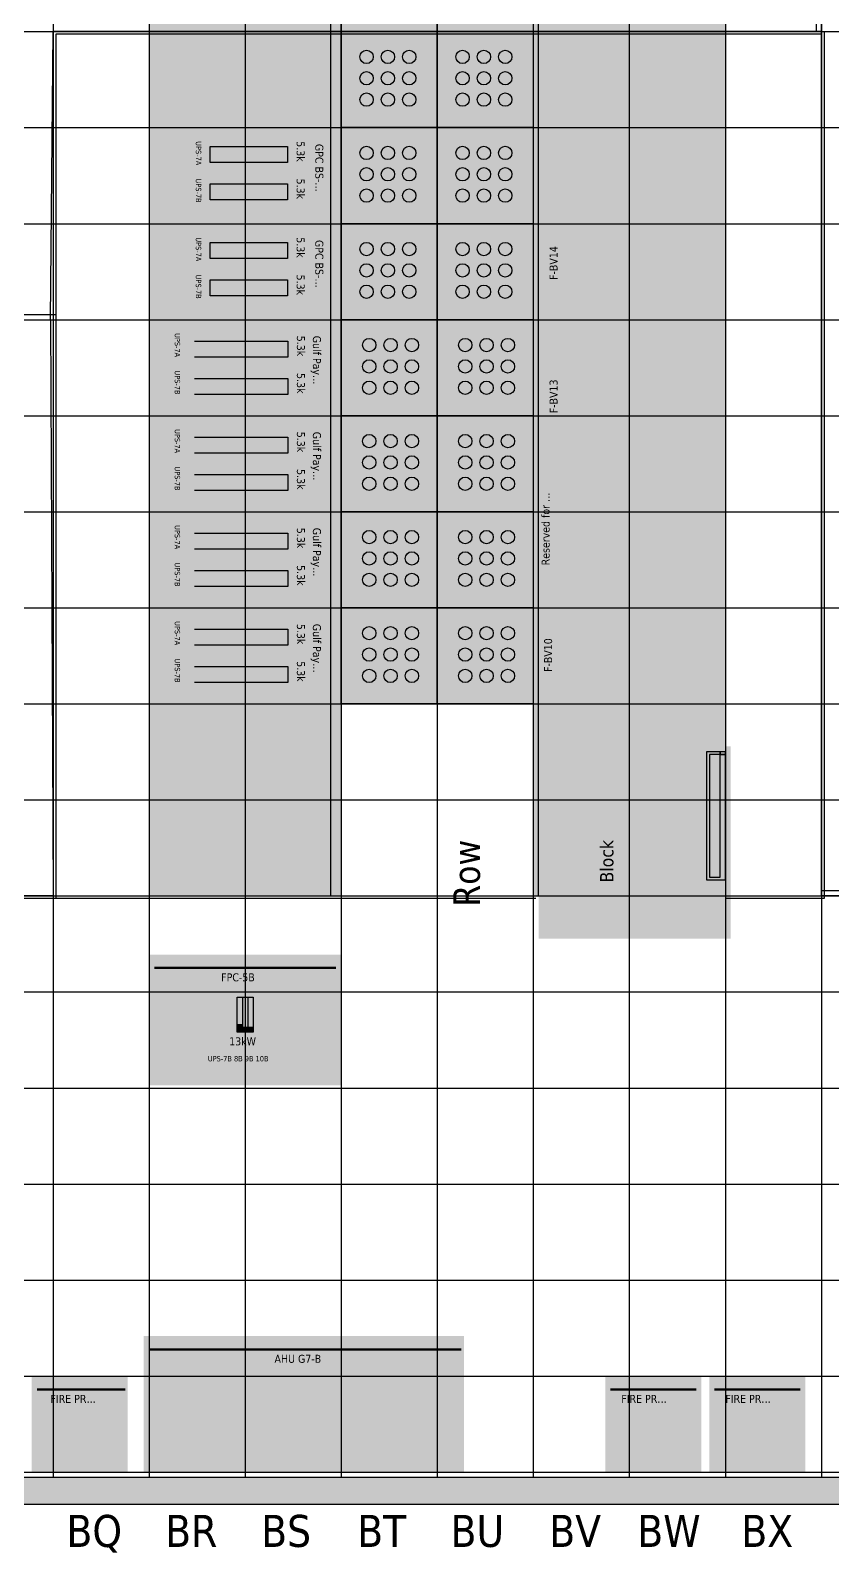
# Model space of a CAD drawing. Header units: millimetres. Extents: x -618 to 58287, y -23922 to -2396.
# Drawn here: x 25058 to 30070, y -23902 to -14393 of the extents above; entities that cross this region are included whole.
import ezdxf

# ---------------------------------------------------------------- set-up
doc = ezdxf.new("R2010")
doc.units = ezdxf.units.MM
doc.header["$MEASUREMENT"] = 0
for name, color, linetype, true_color in [('Background', 7, 'Continuous', 0xffffff), ('Equipment', 7, 'Continuous', 0xffffff), ('Names', 7, 'Continuous', 0xffffff), ('Power', 7, 'Continuous', 0xffffff), ('Room fixture', 7, 'Continuous', 0xffffff), ('Room shape', 7, 'Continuous', 0xc0c0c0), ('Rows', 7, 'Continuous', 0xffffff), ('Tile grid', 7, 'Continuous', 0xafafaf), ('Walls and cages', 7, 'Continuous', 0xffffff)]:
    doc.layers.add(name, color=color, linetype=linetype, true_color=true_color)
doc.styles.add('Tahoma#false#false', font='tahoma.ttf', dxfattribs={"height": 0.2})

msp = doc.modelspace()

# ---------------------------------------------------------------- linework, layer by layer
at = {"layer": 'Background', "lineweight": -3, "transparency": 33554687}
for points in [[(25931.7, -14985), (27015, -14985), (27015, -15585)], [(27015, -15585), (25931.7, -15585), (25931.7, -14985)], [(29318.3, -16151.7), (28235, -16151.7), (28235, -15351.7)], [(28235, -15351.7), (29318.3, -15351.7), (29318.3, -16151.7)], [(25931.7, -15585), (27015, -15585), (27015, -16185)], [(27015, -16185), (25931.7, -16185), (25931.7, -15585)], [(25800, -16200), (27000, -16200), (27000, -16800)], [(27000, -16800), (25800, -16800), (25800, -16200)], [(29318.7, -16984.7), (28235.3, -16984.7), (28235.3, -16184.7)], [(28235.3, -16184.7), (29318.7, -16184.7), (29318.7, -16984.7)], [(25800, -16800), (27000, -16800), (27000, -17400)], [(27000, -17400), (25800, -17400), (25800, -16800)], [(29268.7, -17784.7), (28185.3, -17784.7), (28185.3, -16984.7)], [(28185.3, -16984.7), (29268.7, -16984.7), (29268.7, -17784.7)], [(25800, -17400), (27000, -17400), (27000, -18000)], [(27000, -18000), (25800, -18000), (25800, -17400)], [(29284.3, -18601), (28201, -18601), (28201, -17801)], [(28201, -17801), (29284.3, -17801), (29284.3, -18601)], [(25800, -18000), (27000, -18000), (27000, -18600)], [(27000, -18600), (25800, -18600), (25800, -18000)], [(25800, -20983.3), (25800, -20166.7), (27000, -20166.7)], [(27000, -20166.7), (27000, -20983.3), (25800, -20983.3)], [(25766.7, -23400), (25766.7, -22550), (27766.7, -22550)], [(27766.7, -22550), (27766.7, -23400), (25766.7, -23400)], [(25066.7, -23400), (25066.7, -22800), (25666.7, -22800)], [(25666.7, -22800), (25666.7, -23400), (25066.7, -23400)], [(28650, -23400), (28650, -22800), (29250, -22800)], [(29250, -22800), (29250, -23400), (28650, -23400)], [(29300, -23400), (29300, -22800), (29900, -22800)], [(29900, -22800), (29900, -23400), (29300, -23400)]]:
    msp.add_solid(points, dxfattribs=at)
at = {"layer": 'Equipment', "color": 72, "lineweight": 50, "true_color": 0x67cb33, "transparency": 33554687}
msp.add_line((25833.3, -20250), (26966.7, -20250), dxfattribs=at)
at = {"layer": 'Equipment', "color": 153, "lineweight": 50, "true_color": 0x3e99df, "transparency": 33554687}
msp.add_line((25800, -22633.3), (27750, -22633.3), dxfattribs=at)
at = {"layer": 'Equipment', "color": 1, "lineweight": 50, "true_color": 0xe60000, "transparency": 33554687}
for p, q in [((25100, -22883.3), (25650, -22883.3)), ((28683.3, -22883.3), (29216.7, -22883.3)), ((29333.3, -22883.3), (29866.7, -22883.3))]:
    msp.add_line(p, q, dxfattribs=at)
at = {"layer": 'Equipment', "color": 9, "lineweight": 50, "true_color": 0xc0c0c0, "transparency": 33554687}
for points in [[(25998.3, -15518.3), (25931.7, -15585), (25931.7, -14985)], [(25998.3, -15051.7), (25998.3, -15518.3), (25931.7, -14985)], [(26948.3, -15051.7), (25998.3, -15051.7), (25931.7, -14985)], [(25931.7, -14985), (27015, -14985), (26948.3, -15051.7)], [(27015, -14985), (27015, -15585), (26948.3, -15518.3)], [(27015, -14985), (26948.3, -15518.3), (26948.3, -15051.7)], [(27015, -15585), (25931.7, -15585), (25998.3, -15518.3)], [(25998.3, -16118.3), (25931.7, -16185), (25931.7, -15585)], [(25998.3, -15651.7), (25998.3, -16118.3), (25931.7, -15585)], [(26948.3, -15651.7), (25998.3, -15651.7), (25931.7, -15585)], [(25931.7, -15585), (27015, -15585), (26948.3, -15651.7)], [(25998.3, -15518.3), (26948.3, -15518.3), (27015, -15585)], [(27015, -15585), (27015, -16185), (26948.3, -16118.3)], [(27015, -15585), (26948.3, -16118.3), (26948.3, -15651.7)], [(27015, -16185), (25931.7, -16185), (25998.3, -16118.3)], [(25998.3, -16118.3), (26948.3, -16118.3), (27015, -16185)], [(25866.7, -16733.3), (25800, -16800), (25800, -16200)], [(25866.7, -16266.7), (25866.7, -16733.3), (25800, -16200)], [(26933.3, -16266.7), (25866.7, -16266.7), (25800, -16200)], [(25800, -16200), (27000, -16200), (26933.3, -16266.7)], [(27000, -16200), (27000, -16800), (26933.3, -16733.3)], [(27000, -16200), (26933.3, -16733.3), (26933.3, -16266.7)], [(27000, -16800), (25800, -16800), (25866.7, -16733.3)], [(25866.7, -16733.3), (26933.3, -16733.3), (27000, -16800)], [(25866.7, -17333.3), (25800, -17400), (25800, -16800)], [(25866.7, -16866.7), (25866.7, -17333.3), (25800, -16800)], [(26933.3, -16866.7), (25866.7, -16866.7), (25800, -16800)], [(25800, -16800), (27000, -16800), (26933.3, -16866.7)], [(27000, -16800), (27000, -17400), (26933.3, -17333.3)], [(27000, -16800), (26933.3, -17333.3), (26933.3, -16866.7)], [(27000, -17400), (25800, -17400), (25866.7, -17333.3)], [(25866.7, -17933.3), (25800, -18000), (25800, -17400)], [(25866.7, -17466.7), (25866.7, -17933.3), (25800, -17400)], [(26933.3, -17466.7), (25866.7, -17466.7), (25800, -17400)], [(25800, -17400), (27000, -17400), (26933.3, -17466.7)], [(25866.7, -17333.3), (26933.3, -17333.3), (27000, -17400)], [(27000, -17400), (27000, -18000), (26933.3, -17933.3)], [(27000, -17400), (26933.3, -17933.3), (26933.3, -17466.7)], [(27000, -18000), (25800, -18000), (25866.7, -17933.3)], [(25866.7, -17933.3), (26933.3, -17933.3), (27000, -18000)], [(25866.7, -18533.3), (25800, -18600), (25800, -18000)], [(25866.7, -18066.7), (25866.7, -18533.3), (25800, -18000)], [(26933.3, -18066.7), (25866.7, -18066.7), (25800, -18000)], [(25800, -18000), (27000, -18000), (26933.3, -18066.7)], [(27000, -18000), (27000, -18600), (26933.3, -18533.3)], [(27000, -18000), (26933.3, -18533.3), (26933.3, -18066.7)], [(27000, -18600), (25800, -18600), (25866.7, -18533.3)], [(25866.7, -18533.3), (26933.3, -18533.3), (27000, -18600)]]:
    msp.add_solid(points, dxfattribs=at)
at = {"layer": 'Equipment', "color": 18, "lineweight": -3, "true_color": 0x000000, "transparency": 33554687}
for points in [[(25948.3, -15568.3), (25931.7, -15585), (25931.7, -14985)], [(25948.3, -15001.7), (25948.3, -15568.3), (25931.7, -14985)], [(26998.3, -15001.7), (25948.3, -15001.7), (25931.7, -14985)], [(25931.7, -14985), (27015, -14985), (26998.3, -15001.7)], [(27015, -14985), (27015, -15585), (26998.3, -15568.3)], [(27015, -14985), (26998.3, -15568.3), (26998.3, -15001.7)], [(29301.7, -15368.3), (28251.7, -15368.3), (28235, -15351.7)], [(28235, -15351.7), (29318.3, -15351.7), (29301.7, -15368.3)], [(28235, -16151.7), (28235, -15351.7), (28251.7, -15368.3)], [(28235, -16151.7), (28251.7, -15368.3), (28251.7, -16135)], [(29301.7, -15368.3), (29318.3, -15351.7), (29318.3, -16151.7)], [(29301.7, -16135), (29301.7, -15368.3), (29318.3, -16151.7)], [(27015, -15585), (25931.7, -15585), (25948.3, -15568.3)], [(25948.3, -16168.3), (25931.7, -16185), (25931.7, -15585)], [(25948.3, -15601.7), (25948.3, -16168.3), (25931.7, -15585)], [(26998.3, -15601.7), (25948.3, -15601.7), (25931.7, -15585)], [(25931.7, -15585), (27015, -15585), (26998.3, -15601.7)], [(25948.3, -15568.3), (26998.3, -15568.3), (27015, -15585)], [(27015, -15585), (27015, -16185), (26998.3, -16168.3)], [(27015, -15585), (26998.3, -16168.3), (26998.3, -15601.7)], [(29318.3, -16151.7), (28235, -16151.7), (28251.7, -16135)], [(28251.7, -16135), (29301.7, -16135), (29318.3, -16151.7)], [(25816.7, -16783.3), (25800, -16800), (25800, -16200)], [(25816.7, -16216.7), (25816.7, -16783.3), (25800, -16200)], [(26983.3, -16216.7), (25816.7, -16216.7), (25800, -16200)], [(25800, -16200), (27000, -16200), (26983.3, -16216.7)], [(27015, -16185), (25931.7, -16185), (25948.3, -16168.3)], [(25948.3, -16168.3), (26998.3, -16168.3), (27015, -16185)], [(27000, -16200), (27000, -16800), (26983.3, -16783.3)], [(27000, -16200), (26983.3, -16783.3), (26983.3, -16216.7)], [(29302, -16201.3), (28252, -16201.3), (28235.3, -16184.7)], [(28235.3, -16184.7), (29318.7, -16184.7), (29302, -16201.3)], [(28235.3, -16984.7), (28235.3, -16184.7), (28252, -16201.3)], [(28235.3, -16984.7), (28252, -16201.3), (28252, -16968)], [(29302, -16201.3), (29318.7, -16184.7), (29318.7, -16984.7)], [(29302, -16968), (29302, -16201.3), (29318.7, -16984.7)], [(27000, -16800), (25800, -16800), (25816.7, -16783.3)], [(25816.7, -17383.3), (25800, -17400), (25800, -16800)], [(25816.7, -16816.7), (25816.7, -17383.3), (25800, -16800)], [(26983.3, -16816.7), (25816.7, -16816.7), (25800, -16800)], [(25800, -16800), (27000, -16800), (26983.3, -16816.7)], [(25816.7, -16783.3), (26983.3, -16783.3), (27000, -16800)], [(27000, -16800), (27000, -17400), (26983.3, -17383.3)], [(27000, -16800), (26983.3, -17383.3), (26983.3, -16816.7)], [(29252, -17001.3), (28202, -17001.3), (28185.3, -16984.7)], [(28185.3, -16984.7), (29268.7, -16984.7), (29252, -17001.3)], [(28185.3, -17784.7), (28185.3, -16984.7), (28202, -17001.3)], [(28185.3, -17784.7), (28202, -17001.3), (28202, -17768)], [(29318.7, -16984.7), (28235.3, -16984.7), (28252, -16968)], [(28252, -16968), (29302, -16968), (29318.7, -16984.7)], [(29252, -17001.3), (29268.7, -16984.7), (29268.7, -17784.7)], [(29252, -17768), (29252, -17001.3), (29268.7, -17784.7)], [(27000, -17400), (25800, -17400), (25816.7, -17383.3)], [(25816.7, -17983.3), (25800, -18000), (25800, -17400)], [(25816.7, -17416.7), (25816.7, -17983.3), (25800, -17400)], [(26983.3, -17416.7), (25816.7, -17416.7), (25800, -17400)], [(25800, -17400), (27000, -17400), (26983.3, -17416.7)], [(25816.7, -17383.3), (26983.3, -17383.3), (27000, -17400)], [(27000, -17400), (27000, -18000), (26983.3, -17983.3)], [(27000, -17400), (26983.3, -17983.3), (26983.3, -17416.7)], [(29268.7, -17784.7), (28185.3, -17784.7), (28202, -17768)], [(28202, -17768), (29252, -17768), (29268.7, -17784.7)], [(29267.7, -17817.7), (28217.7, -17817.7), (28201, -17801)], [(28201, -17801), (29284.3, -17801), (29267.7, -17817.7)], [(28201, -18601), (28201, -17801), (28217.7, -17817.7)], [(28201, -18601), (28217.7, -17817.7), (28217.7, -18584.3)], [(29267.7, -17817.7), (29284.3, -17801), (29284.3, -18601)], [(29267.7, -18584.3), (29267.7, -17817.7), (29284.3, -18601)], [(27000, -18000), (25800, -18000), (25816.7, -17983.3)], [(25816.7, -18583.3), (25800, -18600), (25800, -18000)], [(25816.7, -18016.7), (25816.7, -18583.3), (25800, -18000)], [(26983.3, -18016.7), (25816.7, -18016.7), (25800, -18000)], [(25800, -18000), (27000, -18000), (26983.3, -18016.7)], [(25816.7, -17983.3), (26983.3, -17983.3), (27000, -18000)], [(27000, -18000), (27000, -18600), (26983.3, -18583.3)], [(27000, -18000), (26983.3, -18583.3), (26983.3, -18016.7)], [(27000, -18600), (25800, -18600), (25816.7, -18583.3)], [(25816.7, -18583.3), (26983.3, -18583.3), (27000, -18600)], [(29284.3, -18601), (28201, -18601), (28217.7, -18584.3)], [(28217.7, -18584.3), (29267.7, -18584.3), (29284.3, -18601)], [(25800, -20166.7), (27000, -20166.7), (26983.3, -20183.3)], [(25800, -20166.7), (26983.3, -20183.3), (25816.7, -20183.3)], [(25800, -20983.3), (25800, -20166.7), (25816.7, -20183.3)], [(25816.7, -20183.3), (25816.7, -20966.7), (25800, -20983.3)], [(26983.3, -20966.7), (26983.3, -20183.3), (27000, -20166.7)], [(27000, -20166.7), (27000, -20983.3), (26983.3, -20966.7)], [(26983.3, -20966.7), (27000, -20983.3), (25800, -20983.3)], [(25816.7, -20966.7), (26983.3, -20966.7), (25800, -20983.3)], [(25766.7, -22550), (27766.7, -22550), (27750, -22566.7)], [(25766.7, -22550), (27750, -22566.7), (25783.3, -22566.7)], [(25766.7, -23400), (25766.7, -22550), (25783.3, -22566.7)], [(25783.3, -22566.7), (25783.3, -23383.3), (25766.7, -23400)], [(27750, -23383.3), (27750, -22566.7), (27766.7, -22550)], [(27766.7, -22550), (27766.7, -23400), (27750, -23383.3)], [(25066.7, -22800), (25666.7, -22800), (25650, -22816.7)], [(25066.7, -22800), (25650, -22816.7), (25083.3, -22816.7)], [(25066.7, -23400), (25066.7, -22800), (25083.3, -22816.7)], [(25083.3, -22816.7), (25083.3, -23383.3), (25066.7, -23400)], [(25650, -23383.3), (25650, -22816.7), (25666.7, -22800)], [(25666.7, -22800), (25666.7, -23400), (25650, -23383.3)], [(28650, -22800), (29250, -22800), (29233.3, -22816.7)], [(28650, -22800), (29233.3, -22816.7), (28666.7, -22816.7)], [(28650, -23400), (28650, -22800), (28666.7, -22816.7)], [(28666.7, -22816.7), (28666.7, -23383.3), (28650, -23400)], [(29233.3, -23383.3), (29233.3, -22816.7), (29250, -22800)], [(29250, -22800), (29250, -23400), (29233.3, -23383.3)], [(29300, -22800), (29900, -22800), (29883.3, -22816.7)], [(29300, -22800), (29883.3, -22816.7), (29316.7, -22816.7)], [(29300, -23400), (29300, -22800), (29316.7, -22816.7)], [(29316.7, -22816.7), (29316.7, -23383.3), (29300, -23400)], [(29883.3, -23383.3), (29883.3, -22816.7), (29900, -22800)], [(29900, -22800), (29900, -23400), (29883.3, -23383.3)], [(25650, -23383.3), (25666.7, -23400), (25066.7, -23400)], [(25083.3, -23383.3), (25650, -23383.3), (25066.7, -23400)], [(27750, -23383.3), (27766.7, -23400), (25766.7, -23400)], [(25783.3, -23383.3), (27750, -23383.3), (25766.7, -23400)], [(29233.3, -23383.3), (29250, -23400), (28650, -23400)], [(28666.7, -23383.3), (29233.3, -23383.3), (28650, -23400)], [(29883.3, -23383.3), (29900, -23400), (29300, -23400)], [(29316.7, -23383.3), (29883.3, -23383.3), (29300, -23400)]]:
    msp.add_solid(points, dxfattribs=at)
at = {"layer": 'Equipment', "color": 21, "lineweight": 50, "true_color": 0xf49191, "transparency": 33554687}
for points in [[(29251.7, -15418.3), (28301.7, -15418.3), (28235, -15351.7)], [(28235, -15351.7), (29318.3, -15351.7), (29251.7, -15418.3)], [(28235, -16151.7), (28235, -15351.7), (28301.7, -15418.3)], [(29251.7, -15418.3), (29318.3, -15351.7), (29318.3, -16151.7)], [(28235, -16151.7), (28301.7, -15418.3), (28301.7, -16085)], [(29251.7, -16085), (29251.7, -15418.3), (29318.3, -16151.7)], [(29318.3, -16151.7), (28235, -16151.7), (28301.7, -16085)], [(28301.7, -16085), (29251.7, -16085), (29318.3, -16151.7)], [(29252, -16251.3), (28302, -16251.3), (28235.3, -16184.7)], [(28235.3, -16184.7), (29318.7, -16184.7), (29252, -16251.3)], [(28235.3, -16984.7), (28235.3, -16184.7), (28302, -16251.3)], [(28235.3, -16984.7), (28302, -16251.3), (28302, -16918)], [(29252, -16251.3), (29318.7, -16184.7), (29318.7, -16984.7)], [(29252, -16918), (29252, -16251.3), (29318.7, -16984.7)], [(29318.7, -16984.7), (28235.3, -16984.7), (28302, -16918)], [(28302, -16918), (29252, -16918), (29318.7, -16984.7)], [(29202, -17051.3), (28252, -17051.3), (28185.3, -16984.7)], [(28185.3, -16984.7), (29268.7, -16984.7), (29202, -17051.3)], [(28185.3, -17784.7), (28185.3, -16984.7), (28252, -17051.3)], [(29202, -17051.3), (29268.7, -16984.7), (29268.7, -17784.7)], [(28185.3, -17784.7), (28252, -17051.3), (28252, -17718)], [(29202, -17718), (29202, -17051.3), (29268.7, -17784.7)], [(29268.7, -17784.7), (28185.3, -17784.7), (28252, -17718)], [(28252, -17718), (29202, -17718), (29268.7, -17784.7)], [(29217.7, -17867.7), (28267.7, -17867.7), (28201, -17801)], [(28201, -17801), (29284.3, -17801), (29217.7, -17867.7)], [(28201, -18601), (28201, -17801), (28267.7, -17867.7)], [(28201, -18601), (28267.7, -17867.7), (28267.7, -18534.3)], [(29217.7, -17867.7), (29284.3, -17801), (29284.3, -18601)], [(29217.7, -18534.3), (29217.7, -17867.7), (29284.3, -18601)], [(29284.3, -18601), (28201, -18601), (28267.7, -18534.3)], [(28267.7, -18534.3), (29217.7, -18534.3), (29284.3, -18601)], [(25066.7, -22800), (25666.7, -22800), (25600, -22866.7)], [(25066.7, -22800), (25600, -22866.7), (25133.3, -22866.7)], [(25066.7, -23400), (25066.7, -22800), (25133.3, -22866.7)], [(25600, -23333.3), (25600, -22866.7), (25666.7, -22800)], [(25666.7, -22800), (25666.7, -23400), (25600, -23333.3)], [(28650, -22800), (29250, -22800), (29183.3, -22866.7)], [(28650, -22800), (29183.3, -22866.7), (28716.7, -22866.7)], [(28650, -23400), (28650, -22800), (28716.7, -22866.7)], [(29183.3, -23333.3), (29183.3, -22866.7), (29250, -22800)], [(29250, -22800), (29250, -23400), (29183.3, -23333.3)], [(29300, -22800), (29900, -22800), (29833.3, -22866.7)], [(29300, -22800), (29833.3, -22866.7), (29366.7, -22866.7)], [(29300, -23400), (29300, -22800), (29366.7, -22866.7)], [(29833.3, -23333.3), (29833.3, -22866.7), (29900, -22800)], [(29900, -22800), (29900, -23400), (29833.3, -23333.3)], [(25133.3, -22866.7), (25133.3, -23333.3), (25066.7, -23400)], [(28716.7, -22866.7), (28716.7, -23333.3), (28650, -23400)], [(29366.7, -22866.7), (29366.7, -23333.3), (29300, -23400)], [(25600, -23333.3), (25666.7, -23400), (25066.7, -23400)], [(25133.3, -23333.3), (25600, -23333.3), (25066.7, -23400)], [(29183.3, -23333.3), (29250, -23400), (28650, -23400)], [(28716.7, -23333.3), (29183.3, -23333.3), (28650, -23400)], [(29833.3, -23333.3), (29900, -23400), (29300, -23400)], [(29366.7, -23333.3), (29833.3, -23333.3), (29300, -23400)]]:
    msp.add_solid(points, dxfattribs=at)
at = {"layer": 'Equipment', "color": 71, "lineweight": 50, "true_color": 0xbde8a7, "transparency": 33554687}
for points in [[(25800, -20166.7), (27000, -20166.7), (26933.3, -20233.3)], [(25800, -20166.7), (26933.3, -20233.3), (25866.7, -20233.3)], [(25800, -20983.3), (25800, -20166.7), (25866.7, -20233.3)], [(25866.7, -20233.3), (25866.7, -20916.7), (25800, -20983.3)], [(26933.3, -20916.7), (26933.3, -20233.3), (27000, -20166.7)], [(27000, -20166.7), (27000, -20983.3), (26933.3, -20916.7)], [(26933.3, -20916.7), (27000, -20983.3), (25800, -20983.3)], [(25866.7, -20916.7), (26933.3, -20916.7), (25800, -20983.3)]]:
    msp.add_solid(points, dxfattribs=at)
at = {"layer": 'Equipment', "color": 141, "lineweight": 50, "true_color": 0xabd3f1, "transparency": 33554687}
for points in [[(25766.7, -22550), (27766.7, -22550), (27700, -22616.7)], [(25766.7, -22550), (27700, -22616.7), (25833.3, -22616.7)], [(25766.7, -23400), (25766.7, -22550), (25833.3, -22616.7)], [(25833.3, -22616.7), (25833.3, -23333.3), (25766.7, -23400)], [(27700, -23333.3), (27700, -22616.7), (27766.7, -22550)], [(27766.7, -22550), (27766.7, -23400), (27700, -23333.3)], [(27700, -23333.3), (27766.7, -23400), (25766.7, -23400)], [(25833.3, -23333.3), (27700, -23333.3), (25766.7, -23400)]]:
    msp.add_solid(points, dxfattribs=at)
at = {"layer": 'Power', "color": 8, "lineweight": -3, "true_color": 0x808080, "transparency": 33554687}
for p, q in [((26181.7, -15218.3), (26181.7, -15118.3)), ((26181.7, -15118.3), (26665, -15118.3)), ((26665, -15118.3), (26665, -15218.3)), ((26665, -15218.3), (26181.7, -15218.3)), ((26181.7, -15451.7), (26181.7, -15351.7)), ((26181.7, -15351.7), (26665, -15351.7)), ((26665, -15351.7), (26665, -15451.7)), ((26665, -15451.7), (26181.7, -15451.7)), ((26181.7, -15818.3), (26181.7, -15718.3)), ((26181.7, -15718.3), (26665, -15718.3)), ((26665, -15718.3), (26665, -15818.3)), ((26665, -15818.3), (26181.7, -15818.3)), ((26181.7, -16051.7), (26181.7, -15951.7)), ((26181.7, -15951.7), (26665, -15951.7)), ((26665, -15951.7), (26665, -16051.7)), ((26665, -16051.7), (26181.7, -16051.7)), ((26083.3, -16333.3), (26666.7, -16333.3)), ((26666.7, -16333.3), (26666.7, -16433.3)), ((26666.7, -16433.3), (26083.3, -16433.3)), ((26083.3, -16566.7), (26666.7, -16566.7)), ((26666.7, -16566.7), (26666.7, -16666.7)), ((26666.7, -16666.7), (26083.3, -16666.7)), ((26083.3, -16933.3), (26666.7, -16933.3)), ((26666.7, -16933.3), (26666.7, -17033.3)), ((26666.7, -17033.3), (26083.3, -17033.3)), ((26083.3, -17166.7), (26666.7, -17166.7)), ((26666.7, -17166.7), (26666.7, -17266.7)), ((26666.7, -17266.7), (26083.3, -17266.7)), ((26083.3, -17533.3), (26666.7, -17533.3)), ((26666.7, -17533.3), (26666.7, -17633.3)), ((26666.7, -17633.3), (26083.3, -17633.3)), ((26083.3, -17766.7), (26666.7, -17766.7)), ((26666.7, -17766.7), (26666.7, -17866.7)), ((26666.7, -17866.7), (26083.3, -17866.7)), ((26083.3, -18133.3), (26666.7, -18133.3)), ((26666.7, -18133.3), (26666.7, -18233.3)), ((26666.7, -18233.3), (26083.3, -18233.3)), ((26083.3, -18366.7), (26666.7, -18366.7)), ((26666.7, -18366.7), (26666.7, -18466.7)), ((26666.7, -18466.7), (26083.3, -18466.7)), ((26350, -20433.3), (26450, -20433.3)), ((26350, -20650), (26350, -20433.3)), ((26450, -20433.3), (26450, -20650)), ((26450, -20650), (26350, -20650))]:
    msp.add_line(p, q, dxfattribs=at)
at = {"layer": 'Power', "lineweight": -3, "transparency": 33554687}
for p, q in [((26383.3, -20433.3), (26383.3, -20650)), ((26416.7, -20433.3), (26416.7, -20650))]:
    msp.add_line(p, q, dxfattribs=at)
at = {"layer": 'Power', "color": 138, "lineweight": -3, "true_color": 0x01505e, "transparency": 33554687}
for points in [[(26131.7, -15085), (26131.7, -15285), (26048.3, -15085), (26048.3, -15285)], [(26131.7, -15318.3), (26131.7, -15518.3), (26048.3, -15318.3), (26048.3, -15518.3)], [(26131.7, -15685), (26131.7, -15885), (26048.3, -15685), (26048.3, -15885)], [(26131.7, -15918.3), (26131.7, -16118.3), (26048.3, -15918.3), (26048.3, -16118.3)], [(26000, -16283.3), (26000, -16483.3), (25916.7, -16283.3), (25916.7, -16483.3)], [(26000, -16516.7), (26000, -16716.7), (25916.7, -16516.7), (25916.7, -16716.7)], [(26000, -16883.3), (26000, -17083.3), (25916.7, -16883.3), (25916.7, -17083.3)], [(26000, -17116.7), (26000, -17316.7), (25916.7, -17116.7), (25916.7, -17316.7)], [(26000, -17483.3), (26000, -17683.3), (25916.7, -17483.3), (25916.7, -17683.3)], [(26000, -17716.7), (26000, -17916.7), (25916.7, -17716.7), (25916.7, -17916.7)], [(26000, -18083.3), (26000, -18283.3), (25916.7, -18083.3), (25916.7, -18283.3)], [(26000, -18316.7), (26000, -18516.7), (25916.7, -18316.7), (25916.7, -18516.7)], [(25883.3, -20800), (26916.7, -20800), (25883.3, -20883.3), (26916.7, -20883.3)]]:
    msp.add_solid(points, dxfattribs=at)
at = {"layer": 'Power', "lineweight": -3, "transparency": 33554687}
for points in [[(26665, -15118.3), (26665, -15218.3), (26181.7, -15118.3), (26181.7, -15218.3)], [(26665, -15351.7), (26665, -15451.7), (26181.7, -15351.7), (26181.7, -15451.7)], [(26665, -15718.3), (26665, -15818.3), (26181.7, -15718.3), (26181.7, -15818.3)], [(26665, -15951.7), (26665, -16051.7), (26181.7, -15951.7), (26181.7, -16051.7)], [(26666.7, -16333.3), (26666.7, -16433.3), (26050, -16333.3), (26050, -16433.3)], [(26666.7, -16566.7), (26666.7, -16666.7), (26050, -16566.7), (26050, -16666.7)], [(26666.7, -16933.3), (26666.7, -17033.3), (26050, -16933.3), (26050, -17033.3)], [(26666.7, -17166.7), (26666.7, -17266.7), (26050, -17166.7), (26050, -17266.7)], [(26666.7, -17533.3), (26666.7, -17633.3), (26050, -17533.3), (26050, -17633.3)], [(26666.7, -17766.7), (26666.7, -17866.7), (26050, -17766.7), (26050, -17866.7)], [(26666.7, -18133.3), (26666.7, -18233.3), (26050, -18133.3), (26050, -18233.3)], [(26666.7, -18366.7), (26666.7, -18466.7), (26050, -18366.7), (26050, -18466.7)], [(26350, -20433.3), (26450, -20433.3), (26350, -20650), (26450, -20650)], [(26383.3, -20466.7), (26416.7, -20466.7), (26383.3, -20650), (26416.7, -20650)]]:
    msp.add_solid(points, dxfattribs=at)
at = {"layer": 'Power', "color": 22, "lineweight": -3, "true_color": 0xc92518, "transparency": 33554687}
for points in [[(26665, -15118.3), (26665, -15218.3), (26181.7, -15118.3), (26181.7, -15218.3)], [(26665, -15351.7), (26665, -15451.7), (26181.7, -15351.7), (26181.7, -15451.7)], [(26615, -15718.3), (26615, -15818.3), (26181.7, -15718.3), (26181.7, -15818.3)], [(26615, -15951.7), (26615, -16051.7), (26181.7, -15951.7), (26181.7, -16051.7)], [(26616.7, -16933.3), (26616.7, -17033.3), (26050, -16933.3), (26050, -17033.3)], [(26616.7, -17166.7), (26616.7, -17266.7), (26050, -17166.7), (26050, -17266.7)], [(26533.3, -17533.3), (26533.3, -17633.3), (26050, -17533.3), (26050, -17633.3)], [(26533.3, -17766.7), (26533.3, -17866.7), (26050, -17766.7), (26050, -17866.7)]]:
    msp.add_solid(points, dxfattribs=at)
at = {"layer": 'Power', "color": 13, "lineweight": -3, "true_color": 0xe7473c, "transparency": 33554687}
for points in [[(26465, -15118.3), (26465, -15218.3), (26181.7, -15118.3), (26181.7, -15218.3)], [(26465, -15351.7), (26465, -15451.7), (26181.7, -15351.7), (26181.7, -15451.7)], [(26398.3, -15718.3), (26398.3, -15818.3), (26181.7, -15718.3), (26181.7, -15818.3)], [(26398.3, -15951.7), (26398.3, -16051.7), (26181.7, -15951.7), (26181.7, -16051.7)], [(26333.3, -16933.3), (26333.3, -17033.3), (26050, -16933.3), (26050, -17033.3)], [(26333.3, -17166.7), (26333.3, -17266.7), (26050, -17166.7), (26050, -17266.7)], [(26283.3, -17533.3), (26283.3, -17633.3), (26050, -17533.3), (26050, -17633.3)], [(26283.3, -17766.7), (26283.3, -17866.7), (26050, -17766.7), (26050, -17866.7)]]:
    msp.add_solid(points, dxfattribs=at)
at = {"layer": 'Power', "color": 8, "lineweight": -3, "true_color": 0x6e6e6e, "transparency": 33554687}
for points in [[(26466.7, -16333.3), (26466.7, -16433.3), (26050, -16333.3), (26050, -16433.3)], [(26466.7, -16566.7), (26466.7, -16666.7), (26050, -16566.7), (26050, -16666.7)], [(26383.3, -18133.3), (26383.3, -18233.3), (26050, -18133.3), (26050, -18233.3)], [(26383.3, -18366.7), (26383.3, -18466.7), (26050, -18366.7), (26050, -18466.7)]]:
    msp.add_solid(points, dxfattribs=at)
at = {"layer": 'Power', "color": 9, "lineweight": -3, "true_color": 0xc0c0c0, "transparency": 33554687}
for points in [[(26266.7, -16333.3), (26266.7, -16433.3), (26050, -16333.3), (26050, -16433.3)], [(26266.7, -16566.7), (26266.7, -16666.7), (26050, -16566.7), (26050, -16666.7)], [(26216.7, -18133.3), (26216.7, -18233.3), (26050, -18133.3), (26050, -18233.3)], [(26216.7, -18366.7), (26216.7, -18466.7), (26050, -18366.7), (26050, -18466.7)], [(26350, -20616.7), (26383.3, -20616.7), (26350, -20650), (26383.3, -20650)], [(26383.3, -20633.3), (26416.7, -20633.3), (26383.3, -20650), (26416.7, -20650)], [(26416.7, -20633.3), (26450, -20633.3), (26416.7, -20650), (26450, -20650)]]:
    msp.add_solid(points, dxfattribs=at)
at = {"layer": 'Power', "color": 151, "lineweight": -3, "true_color": 0x87ceeb, "transparency": 33554687}
msp.add_solid([(26383.3, -20433.3), (26416.7, -20433.3), (26383.3, -20650), (26416.7, -20650)], dxfattribs=at)
at = {"layer": 'Power', "color": 8, "lineweight": -3, "true_color": 0x826482, "transparency": 33554687}
for points in [[(26350, -20600), (26383.3, -20600), (26350, -20650), (26383.3, -20650)], [(26383.3, -20616.7), (26416.7, -20616.7), (26383.3, -20650), (26416.7, -20650)], [(26416.7, -20616.7), (26450, -20616.7), (26416.7, -20650), (26450, -20650)]]:
    msp.add_solid(points, dxfattribs=at)
at = {"layer": 'Room fixture', "color": 9, "lineweight": -3, "true_color": 0xc0c0c0, "transparency": 33554687}
for p, q in [((27000, -14400), (27000, -13800)), ((27600, -13800), (27600, -14400)), ((27600, -14400), (27600, -13800)), ((28200, -13800), (28200, -14400)), ((27600, -14400), (27000, -14400)), ((27000, -14400), (27600, -14400)), ((27000, -15000), (27000, -14400)), ((27600, -14400), (28200, -14400)), ((27600, -15000), (27600, -14400)), ((27600, -14400), (27600, -15000)), ((28200, -14400), (27600, -14400)), ((28200, -14400), (28200, -15000)), ((27600, -15000), (27000, -15000)), ((27000, -15000), (27600, -15000)), ((27000, -15600), (27000, -15000)), ((28200, -15000), (27600, -15000)), ((27600, -15000), (28200, -15000)), ((27600, -15600), (27600, -15000)), ((27600, -15000), (27600, -15600)), ((28200, -15000), (28200, -15600)), ((27000, -15600), (27600, -15600)), ((27000, -16200), (27000, -15600)), ((27600, -15600), (27000, -15600)), ((27600, -15600), (28200, -15600)), ((27600, -16200), (27600, -15600)), ((28200, -15600), (27600, -15600)), ((27600, -15600), (27600, -16200)), ((28200, -15600), (28200, -16200)), ((27000, -16800), (27000, -16200)), ((27000, -16200), (27600, -16200)), ((27600, -16200), (27000, -16200)), ((27600, -16200), (27600, -16800)), ((28200, -16200), (27600, -16200)), ((27600, -16800), (27600, -16200)), ((27600, -16200), (28200, -16200)), ((28200, -16200), (28200, -16800)), ((27600, -16800), (27000, -16800)), ((27000, -17400), (27000, -16800)), ((27000, -16800), (27600, -16800)), ((27600, -16800), (27600, -17400)), ((27600, -17400), (27600, -16800)), ((27600, -16800), (28200, -16800)), ((28200, -16800), (27600, -16800)), ((28200, -16800), (28200, -17400)), ((27600, -17400), (27000, -17400)), ((27000, -18000), (27000, -17400)), ((27000, -17400), (27600, -17400)), ((27600, -18000), (27600, -17400)), ((27600, -17400), (28200, -17400)), ((27600, -17400), (27600, -18000)), ((28200, -17400), (27600, -17400)), ((28200, -17400), (28200, -18000)), ((27600, -18000), (27000, -18000)), ((27000, -18600), (27000, -18000)), ((27000, -18000), (27600, -18000)), ((28200, -18000), (27600, -18000)), ((27600, -18600), (27600, -18000)), ((27600, -18000), (28200, -18000)), ((27600, -18000), (27600, -18600)), ((28200, -18000), (28200, -18600)), ((27600, -18600), (27000, -18600)), ((28200, -18600), (27600, -18600))]:
    msp.add_line(p, q, dxfattribs=at)
for centre in [(27158.3, -14558.3), (27291.7, -14558.3), (27425, -14558.3), (27758.3, -14558.3), (27891.7, -14558.3), (28025, -14558.3), (27158.3, -14691.7), (27291.7, -14691.7), (27425, -14691.7), (27758.3, -14691.7), (27891.7, -14691.7), (28025, -14691.7), (27158.3, -14825), (27291.7, -14825), (27425, -14825), (27758.3, -14825), (27891.7, -14825), (28025, -14825), (27158.3, -15158.3), (27291.7, -15158.3), (27425, -15158.3), (27758.3, -15158.3), (27891.7, -15158.3), (28025, -15158.3), (27158.3, -15291.7), (27291.7, -15291.7), (27425, -15291.7), (27758.3, -15291.7), (27891.7, -15291.7), (28025, -15291.7), (27158.3, -15425), (27291.7, -15425), (27425, -15425), (27758.3, -15425), (27891.7, -15425), (28025, -15425), (27158.3, -15758.3), (27291.7, -15758.3), (27425, -15758.3), (27758.3, -15758.3), (27891.7, -15758.3), (28025, -15758.3), (27158.3, -15891.7), (27291.7, -15891.7), (27425, -15891.7), (27758.3, -15891.7), (27891.7, -15891.7), (28025, -15891.7), (27158.3, -16025), (27291.7, -16025), (27425, -16025), (27758.3, -16025), (27891.7, -16025), (28025, -16025), (27175, -16358.3), (27308.3, -16358.3), (27441.7, -16358.3), (27775, -16358.3), (27908.3, -16358.3), (28041.7, -16358.3), (27175, -16491.7), (27308.3, -16491.7), (27441.7, -16491.7), (27775, -16491.7), (27908.3, -16491.7), (28041.7, -16491.7), (27175, -16625), (27308.3, -16625), (27441.7, -16625), (27775, -16625), (27908.3, -16625), (28041.7, -16625), (27175, -16958.3), (27308.3, -16958.3), (27441.7, -16958.3), (27775, -16958.3), (27908.3, -16958.3), (28041.7, -16958.3), (27175, -17091.7), (27308.3, -17091.7), (27441.7, -17091.7), (27775, -17091.7), (27908.3, -17091.7), (28041.7, -17091.7), (27175, -17225), (27308.3, -17225), (27441.7, -17225), (27775, -17225), (27908.3, -17225), (28041.7, -17225), (27175, -17558.3), (27308.3, -17558.3), (27441.7, -17558.3), (27775, -17558.3), (27908.3, -17558.3), (28041.7, -17558.3), (27175, -17691.7), (27308.3, -17691.7), (27441.7, -17691.7), (27775, -17691.7), (27908.3, -17691.7), (28041.7, -17691.7), (27175, -17825), (27308.3, -17825), (27441.7, -17825), (27775, -17825), (27908.3, -17825), (28041.7, -17825), (27175, -18158.3), (27308.3, -18158.3), (27441.7, -18158.3), (27775, -18158.3), (27908.3, -18158.3), (28041.7, -18158.3), (27175, -18291.7), (27308.3, -18291.7), (27441.7, -18291.7), (27775, -18291.7), (27908.3, -18291.7), (28041.7, -18291.7), (27175, -18425), (27308.3, -18425), (27441.7, -18425), (27775, -18425), (27908.3, -18425), (28041.7, -18425)]:
    msp.add_ellipse(centre, major_axis=(41.7, 0), ratio=1, dxfattribs=at)
at = {"layer": 'Room fixture', "color": 9, "lineweight": -3, "true_color": 0xc0c0c0, "transparency": 33554472}
for points in [[(27000, -14400), (27000, -13800), (27600, -13800)], [(27600, -13800), (27600, -14400), (27000, -14400)], [(27600, -14400), (27600, -13800), (28200, -13800)], [(28200, -13800), (28200, -14400), (27600, -14400)], [(27000, -15000), (27000, -14400), (27600, -14400)], [(27600, -14400), (27600, -15000), (27000, -15000)], [(27600, -15000), (27600, -14400), (28200, -14400)], [(28200, -14400), (28200, -15000), (27600, -15000)], [(27000, -15600), (27000, -15000), (27600, -15000)], [(27600, -15000), (27600, -15600), (27000, -15600)], [(27600, -15600), (27600, -15000), (28200, -15000)], [(28200, -15000), (28200, -15600), (27600, -15600)], [(27000, -16200), (27000, -15600), (27600, -15600)], [(27600, -15600), (27600, -16200), (27000, -16200)], [(27600, -16200), (27600, -15600), (28200, -15600)], [(28200, -15600), (28200, -16200), (27600, -16200)], [(27000, -16200), (27600, -16200), (27600, -16800)], [(27600, -16800), (27000, -16800), (27000, -16200)], [(27600, -16200), (28200, -16200), (28200, -16800)], [(28200, -16800), (27600, -16800), (27600, -16200)], [(27000, -16800), (27600, -16800), (27600, -17400)], [(27600, -17400), (27000, -17400), (27000, -16800)], [(27600, -16800), (28200, -16800), (28200, -17400)], [(28200, -17400), (27600, -17400), (27600, -16800)], [(27000, -17400), (27600, -17400), (27600, -18000)], [(27600, -18000), (27000, -18000), (27000, -17400)], [(27600, -17400), (28200, -17400), (28200, -18000)], [(28200, -18000), (27600, -18000), (27600, -17400)], [(27000, -18000), (27600, -18000), (27600, -18600)], [(27600, -18600), (27000, -18600), (27000, -18000)], [(27600, -18000), (28200, -18000), (28200, -18600)], [(28200, -18600), (27600, -18600), (27600, -18000)]]:
    msp.add_solid(points, dxfattribs=at)
at = {"layer": 'Room fixture', "color": 254, "lineweight": -3, "true_color": 0xe6e6e6, "transparency": 33554687}
for points in [[(29434, -20066), (28234, -20066), (28234, -18866)], [(28234, -18866), (29434, -18866), (29434, -20066)]]:
    msp.add_solid(points, dxfattribs=at)
at = {"layer": 'Room fixture', "color": 18, "lineweight": -3, "true_color": 0x000000, "transparency": 33554687}
for points in [[(29417.3, -18882.7), (28250.7, -18882.7), (28234, -18866)], [(28234, -18866), (29434, -18866), (29417.3, -18882.7)], [(28234, -20066), (28234, -18866), (28250.7, -18882.7)], [(28234, -20066), (28250.7, -18882.7), (28250.7, -20049.3)], [(29417.3, -18882.7), (29434, -18866), (29434, -20066)], [(29417.3, -20049.3), (29417.3, -18882.7), (29434, -20066)], [(29434, -20066), (28234, -20066), (28250.7, -20049.3)], [(28250.7, -20049.3), (29417.3, -20049.3), (29434, -20066)]]:
    msp.add_solid(points, dxfattribs=at)
at = {"layer": 'Room shape', "color": 18, "lineweight": -3, "true_color": 0x000000, "transparency": 33554687}
for p, q in [((57733.3, -23433.3), (0, -23433.3)), ((0, -23600), (57733.3, -23600))]:
    msp.add_line(p, q, dxfattribs=at)
at = {"layer": 'Room shape', "lineweight": -3, "transparency": 33554687}
for points in [[(0, -23433.3), (57733.3, -23600), (-116.7, -23550)], [(0, -23433.3), (57733.3, -23433.3), (57733.3, -23600)], [(57733.3, -23600), (0, -23600), (-116.7, -23550)]]:
    msp.add_solid(points, dxfattribs=at)
at = {"layer": 'Rows', "color": 18, "lineweight": -3, "true_color": 0x000000, "transparency": 33554687}
for p, q in [((26933.3, -6000), (26933.3, -19800)), ((28233.3, -19800), (28233.3, -6000))]:
    msp.add_line(p, q, dxfattribs=at)
at = {"layer": 'Rows', "color": 254, "lineweight": -3, "true_color": 0xe0e0d7, "transparency": 33554534}
for points in [[(25800, -6000), (27000, -6000), (27000, -19800)], [(27000, -19800), (25800, -19800), (25800, -6000)], [(29400, -19800), (28200, -19800), (28200, -6000)], [(28200, -6000), (29400, -6000), (29400, -19800)]]:
    msp.add_solid(points, dxfattribs=at)
at = {"layer": 'Rows', "color": 18, "lineweight": -3, "true_color": 0x000000, "transparency": 33554687}
for points in [[(25800, -19800), (25800, -6000), (25816.7, -6016.7)], [(25816.7, -6016.7), (25816.7, -19783.3), (25800, -19800)], [(26983.3, -19783.3), (26983.3, -6016.7), (27000, -6000)], [(27000, -6000), (27000, -19800), (26983.3, -19783.3)], [(28200, -19800), (28200, -6000), (28216.7, -6016.7)], [(28216.7, -6016.7), (28216.7, -19783.3), (28200, -19800)], [(29383.3, -19783.3), (29383.3, -6016.7), (29400, -6000)], [(29400, -6000), (29400, -19800), (29383.3, -19783.3)], [(26983.3, -19783.3), (27000, -19800), (25800, -19800)], [(25816.7, -19783.3), (26983.3, -19783.3), (25800, -19800)], [(29383.3, -19783.3), (29400, -19800), (28200, -19800)], [(28216.7, -19783.3), (29383.3, -19783.3), (28200, -19800)]]:
    msp.add_solid(points, dxfattribs=at)
at = {"layer": 'Tile grid', "lineweight": -3, "transparency": 33554687}
for p, q in [((25200, -2967), (25200, -23433.7)), ((25800, -2967), (25800, -23433.7)), ((26400, -2967), (26400, -23433.7)), ((27000, -2967), (27000, -23433.7)), ((27600, -2967), (27600, -23433.7)), ((28200, -2967), (28200, -23433.7)), ((28800, -2967), (28800, -23433.7)), ((29400, -2967), (29400, -23433.7)), ((30000, -2967), (30000, -23433.7)), ((22.1, -14400), (57733.3, -14400)), ((20.6, -15000), (57733.3, -15000)), ((19.2, -15600), (57733.3, -15600)), ((17.7, -16200), (57733.3, -16200)), ((16.2, -16800), (57733.3, -16800)), ((14.8, -17400), (57733.3, -17400)), ((13.3, -18000), (57733.3, -18000)), ((11.8, -18600), (57733.3, -18600)), ((10.4, -19200), (57733.3, -19200)), ((8.9, -19800), (57733.3, -19800)), ((7.4, -20400), (57733.3, -20400)), ((6, -21000), (57733.3, -21000)), ((4.5, -21600), (57733.3, -21600)), ((3, -22200), (57733.3, -22200)), ((1.6, -22800), (57733.3, -22800)), ((0.1, -23400), (57733.3, -23400))]:
    msp.add_line(p, q, dxfattribs=at)
at = {"layer": 'Walls and cages', "color": 9, "lineweight": -3, "true_color": 0xc0c0c0, "transparency": 33554687}
for p, q in [((29966.7, -5966.7), (29966.7, -14400)), ((30000, -14416.7), (25216.7, -14416.7)), ((25216.7, -14416.7), (25216.7, -16200)), ((30016.7, -14400), (30016.7, -19816.7)), ((20400, -16166.7), (25216.7, -16166.7)), ((25216.7, -16166.7), (25216.7, -19816.7)), ((29400, -18916.7), (29300, -18916.7)), ((29300, -18916.7), (29300, -19683.3)), ((29366.7, -19683.3), (29366.7, -18900)), ((29366.7, -18900), (29366.7, -18916.7)), ((29366.7, -18916.7), (29400, -18916.7)), ((29300, -19683.3), (29366.7, -19683.3)), ((30000, -19766.7), (34766.7, -19766.7)), ((25216.7, -19816.7), (20400, -19816.7)), ((28216.7, -19816.7), (25200, -19816.7)), ((30016.7, -19816.7), (29400, -19816.7))]:
    msp.add_line(p, q, dxfattribs=at)
at = {"layer": 'Walls and cages', "color": 18, "lineweight": -3, "true_color": 0x000000, "transparency": 33554687}
for p, q in [((30000, -14400), (30000, -6000)), ((25183.3, -16200), (25200, -14400)), ((25200, -14400), (30000, -14400)), ((30000, -14400), (25200, -14400)), ((30000, -19800), (30000, -14400)), ((20400, -16200), (25183.3, -16200)), ((25183.3, -16200), (25200, -19800)), ((29400, -18900), (29283.3, -18900)), ((29283.3, -18900), (29283.3, -19700)), ((29400, -19700), (29400, -18900)), ((29283.3, -19700), (29400, -19700)), ((25200, -19800), (20400, -19800)), ((25200, -19800), (28216.7, -19800)), ((29400, -19800), (30000, -19800)), ((34800, -19800), (30000, -19800)), ((30000, -19800), (34800, -19800))]:
    msp.add_line(p, q, dxfattribs=at)

# ---------------------------------------------------------------- texts
at = {"layer": 'Names', "color": 8, "lineweight": -3, "true_color": 0x808080, "transparency": 33554687, "style": 'Tahoma#false#false'}
for s, rotation, p in [('GPC BS-…', -90, (26838.3, -15101.7)), ('GPC BS-…', -90, (26838.3, -15701.7)), ('F-BV14', -270, (28351.7, -15951.7)), ('Gulf Pay…', -90, (26823.3, -16300)), ('F-BV13', -270, (28352, -16784.7)), ('Gulf Pay…', -90, (26823.3, -16900)), ('Reserved for …', -270, (28302, -17734.7)), ('Gulf Pay…', -90, (26823.3, -17500)), ('Gulf Pay…', -90, (26823.3, -18100)), ('F-BV10', -270, (28317.7, -18401))]:
    msp.add_text(s, height=50, rotation=rotation, dxfattribs=at).set_placement(p)
for s, p in [('FPC-5B', (26250, -20333.3)), ('AHU G7-B', (26583.3, -22716.7)), ('FIRE PR…', (25183.3, -22966.7)), ('FIRE PR…', (28750, -22966.7)), ('FIRE PR…', (29400, -22966.7))]:
    msp.add_text(s, height=50, dxfattribs=at).set_placement(p)
at = {"layer": 'Power', "lineweight": -3, "transparency": 33554687, "style": 'Tahoma#false#false'}
for s, p in [('UPS-7A', (26091.7, -15085)), ('UPS-7B', (26091.7, -15318.3)), ('UPS-7A', (26091.7, -15685)), ('UPS-7B', (26091.7, -15918.3)), ('UPS-7A', (25960, -16283.3)), ('UPS-7B', (25960, -16516.7)), ('UPS-7A', (25960, -16883.3)), ('UPS-7B', (25960, -17116.7)), ('UPS-7A', (25960, -17483.3)), ('UPS-7B', (25960, -17716.7)), ('UPS-7A', (25960, -18083.3)), ('UPS-7B', (25960, -18316.7))]:
    msp.add_text(s, height=33.33, rotation=-90, dxfattribs=at).set_placement(p)
at = {"layer": 'Power', "color": 18, "lineweight": -3, "true_color": 0x000000, "transparency": 33554687, "style": 'Tahoma#false#false'}
for p in [(26721.7, -15085), (26721.7, -15318.3), (26721.7, -15685), (26721.7, -15918.3), (26723.3, -16300), (26723.3, -16533.3), (26723.3, -16900), (26723.3, -17133.3), (26723.3, -17500), (26723.3, -17733.3), (26723.3, -18100), (26723.3, -18333.3)]:
    msp.add_text('5.3k', height=50, rotation=-90, dxfattribs=at).set_placement(p)
msp.add_text('13kW', height=50, dxfattribs=at).set_placement((26300, -20733.3))
at = {"layer": 'Power', "lineweight": -3, "transparency": 33554687, "style": 'Tahoma#false#false'}
msp.add_text('UPS-7B 8B 9B 10B', height=33.333, dxfattribs=at).set_placement((26166.7, -20833.3))
at = {"layer": 'Room fixture', "color": 18, "lineweight": -3, "true_color": 0x000000, "transparency": 33554687, "style": 'Tahoma#false#false'}
msp.add_text('Block', height=83.33, rotation=-270, dxfattribs=at).set_placement((28700.7, -19716))
at = {"layer": 'Rows', "color": 8, "lineweight": -3, "true_color": 0x808080, "transparency": 33554687, "style": 'Tahoma#false#false'}
msp.add_text('Row', height=166.67, rotation=-270, dxfattribs=at).set_placement((27866.7, -19866.7))
at = {"layer": 'Tile grid', "color": 8, "lineweight": -3, "true_color": 0x808080, "transparency": 33554687, "style": 'Tahoma#false#false'}
for s, p in [('BQ', (25283.3, -23866.7)), ('BR', (25900, -23866.7)), ('BS', (26500, -23866.7)), ('BT', (27100, -23866.7)), ('BU', (27683.3, -23866.7)), ('BV', (28300, -23866.7)), ('BW', (28850, -23866.7)), ('BX', (29500, -23866.7))]:
    msp.add_text(s, height=200, dxfattribs=at).set_placement(p)

doc.saveas('drawing.dxf')
